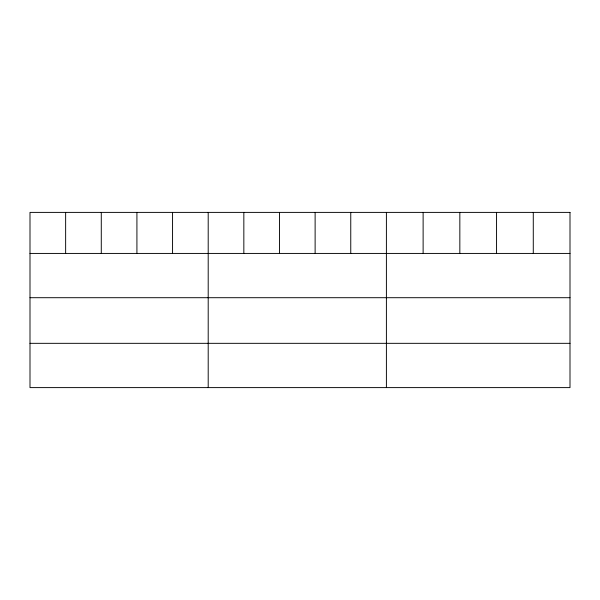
<?xml version="1.0" encoding="UTF-8"?>
<svg xmlns="http://www.w3.org/2000/svg" width="600" height="600" viewBox="0 0 600 600"><rect width="100%" height="100%" fill="white"/><g stroke="black" fill="none" stroke-linecap="round" stroke-linejoin="round"><path stroke-width="0.9" d="M30 253.425L570 253.425M30 297.705L570 297.705M30 343.327L570 343.327M533.28 212.392L533.28 253.425M496.56 212.392L496.56 253.425M459.84 212.392L459.84 253.425M423.12 212.392L423.12 253.425M386.4 212.392L386.4 387.607M350.76 212.392L350.76 253.425M315.12 212.392L315.12 253.425M279.48 212.392L279.48 253.425M243.84 212.392L243.84 253.425M208.2 212.392L208.2 387.607M172.56 212.392L172.56 253.425M136.92 212.392L136.92 253.425M101.28 212.392L101.28 253.425M65.64 212.392L65.64 253.425M570 212.392L30 212.392L30 387.607L570 387.607L570 212.392"/></g></svg>
